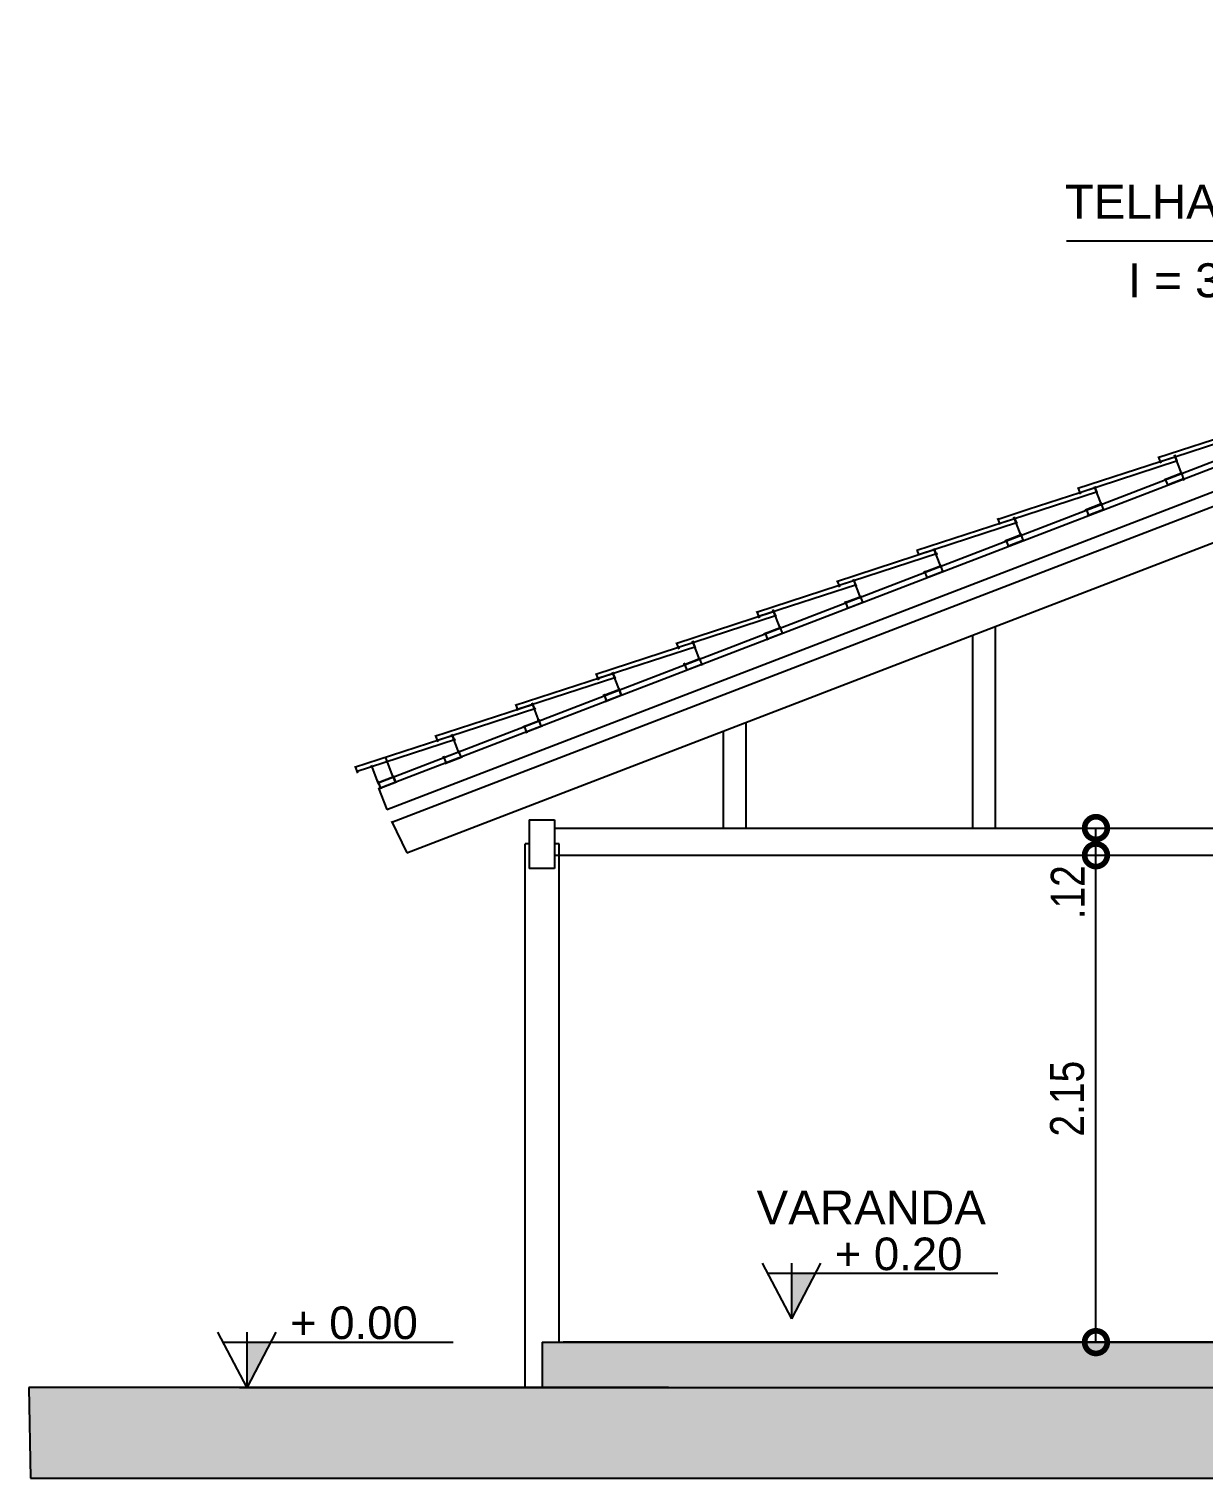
# Model space of a CAD drawing. Extents: x -109 to 1815, y -14679 to 345.
# Drawn here: x -108.61 to -103.43, y -56.16 to -49.76 of the extents above; entities that cross this region are included whole.
import ezdxf

# ---------------------------------------------------------------- set-up
doc = ezdxf.new("R2010")
doc.units = 0
doc.header["$MEASUREMENT"] = 0
doc.layers.get('0').update_dxf_attribs({"linetype": 'CONTINUOUS'})
doc.layers.get('DEFPOINTS').update_dxf_attribs({"linetype": 'CONTINUOUS'})
for name, color, linetype in [('A-Wall-G', 2, 'CONTINUOUS'), ('CAIBRO', 1, 'CONTINUOUS'), ('corte-caibro', 2, 'CONTINUOUS'), ('corte-telha', 3, 'CONTINUOUS'), ('COTA', 1, 'CONTINUOUS'), ('LINHA-TELHA-VISTA', 1, 'CONTINUOUS'), ('linha-vista-3', 1, 'CONTINUOUS'), ('muro', 4, 'CONTINUOUS'), ('PAREDE', 6, 'CONTINUOUS'), ('PILAR', 5, 'CONTINUOUS'), ('PORTA', 3, 'CONTINUOUS'), ('TEXTO', 1, 'CONTINUOUS')]:
    doc.layers.add(name, color=color, linetype=linetype)
doc.styles.add('ARIALN', font='arial.ttf')
doc.styles.add('REGUA120', font='arial.ttf')
doc.styles.add('SIMPLEX', font='techl___.ttf')
doc.dimstyles.new('50model', dxfattribs={"dimtxt": 0.15, "dimasz": 0.2, "dimexe": 0.08, "dimexo": 0.2, "dimgap": 0.05, "dimtad": 1, "dimzin": 4, "dimdsep": 46, "dimtxsty": 'SIMPLEX', "dimblk1": 'DOTSMALL', "dimblk2": 'DOTSMALL', "dimsah": 1, "dimcen": 0.2, "dimadec": 0, "dimazin": 0, "dimtfac": 1, "dimtmove": 2, "dimatfit": 3, "dimldrblk": 'DOTSMALL', "dimfxl": 1, "dimtvp": 1, "dimtolj": 1, "dimtzin": 0, "dimarcsym": 0})

# ---------------------------------------------------------------- blocks, each defined once
blk = doc.blocks.new('_DOTSMALL')
at = {"color": 0, "linetype": 'ByBlock', "ltscale": 0.05, "const_width": 0.5}
blk.add_lwpolyline([(-0.0625, 0, 1), (0.0625, 0, 1)], format="xyb", close=True, dxfattribs=at)
blk = doc.blocks.new('*D153')
at = {"layer": 'COTA', "color": 0, "lineweight": -2, "transparency": 16777216}
for p, q in [((-104.1031, -53.4097), (-103.9831, -53.4097)), ((-103.9031, -55.5597), (-103.9031, -53.4097)), ((-104.1031, -55.5597), (-103.9831, -55.5597))]:
    blk.add_line(p, q, dxfattribs=at)
at = {"layer": 'DEFPOINTS', "color": 0, "transparency": 16777216}
for p in [(-103.9031, -53.4097), (-103.9031, -53.4097), (-103.9031, -55.5597)]:
    blk.add_point(p, dxfattribs=at)
at = {"layer": 'COTA', "color": 0, "lineweight": -2, "transparency": 16777216, "xscale": 0.2, "yscale": 0.2, "zscale": 0.2}
for p, rotation in [((-103.9031, -53.4097), 90), ((-103.9031, -55.5597), 270)]:
    blk.add_blockref('_DOTSMALL', p, dxfattribs=dict(at, rotation=rotation))
at = {"layer": 'COTA', "color": 0, "transparency": 16777216, "insert": (-104.0298, -54.4847), "char_height": 0.15, "attachment_point": 5, "rotation": 90, "style": 'SIMPLEX'}
blk.add_mtext('\\A1;2.15', dxfattribs=at)
blk = doc.blocks.new('*D154')
at = {"layer": 'COTA', "color": 0, "lineweight": -2, "transparency": 16777216}
for p, q in [((-104.1031, -53.2897), (-103.9831, -53.2897)), ((-103.9031, -53.4097), (-103.9031, -53.2897)), ((-104.1031, -53.4097), (-103.9831, -53.4097))]:
    blk.add_line(p, q, dxfattribs=at)
at = {"layer": 'DEFPOINTS', "color": 0, "transparency": 16777216}
for p in [(-103.9031, -53.2897), (-103.9031, -53.2897), (-103.9031, -53.4097)]:
    blk.add_point(p, dxfattribs=at)
at = {"layer": 'COTA', "color": 0, "lineweight": -2, "transparency": 16777216, "xscale": 0.2, "yscale": 0.2, "zscale": 0.2}
for p, rotation in [((-103.9031, -53.2897), 90), ((-103.9031, -53.4097), 270)]:
    blk.add_blockref('_DOTSMALL', p, dxfattribs=dict(at, rotation=rotation))
at = {"layer": 'COTA', "color": 0, "transparency": 16777216, "insert": (-104.0274, -53.5732), "char_height": 0.15, "attachment_point": 5, "rotation": 90, "style": 'SIMPLEX'}
blk.add_mtext('\\A1;.12', dxfattribs=at)

msp = doc.modelspace()

# ---------------------------------------------------------------- hatches: boundary and pattern name
at = {"layer": 'COTA'}
for points in [[(-105.1422, -55.2566), (-105.2468, -55.2566), (-105.2468, -55.4575)], [(-107.5474, -55.5608), (-107.652, -55.5608), (-107.652, -55.7617)]]:
    msp.add_hatch(color=256, dxfattribs=at).paths.add_polyline_path(points)
h = msp.add_hatch(dxfattribs=at)
h.set_pattern_fill('AR-CONC', color=256, scale=0.03, style=0)
h.set_pattern_definition([(50, (0, 0), (0.21517805, -0.01882564), [0.0225, -0.2475]), (355, (0, 0), (-0.0416254, 0.22565764), [0.018, -0.198]), (100.4514, (0.01793, -0.00157), (0.1735528, 0.20683186), [0.01912206, -0.21034263]), (46.1842, (0, 0.06), (0.3201723, -0.0496557), [0.03375, -0.37125]), (96.6356, (0.02668, 0.05586), (0.2803988, 0.2922354), [0.0286831, -0.3155139]), (351.1842, (0, 0.06), (0.2803986, 0.2922356), [0.027, -0.297]), (21, (0.03, 0.045), (0.17907212, -0.12078567), [0.0225, -0.2475]), (326, (0.03, 0.045), (0.0729946, 0.217545), [0.018, -0.198]), (71.4514, (0.04492, 0.03493), (0.2520668, 0.09675915), [0.01912206, -0.21034263]), (37.5, (0, 0), (0.003647957, 0.099868156), [0, -0.1956, 0, -0.201, 0, -0.19875]), (7.5, (0, 0), (0.07892086, 0.11832351), [0, -0.1146, 0, -0.1911, 0, -0.07575]), (327.5, (-0.0669, 0), (0.16014673, -0.00676646), [0, -0.075, 0, -0.234, 0, -0.3105]), (317.5, (-0.0969, 0), (0.17495585, 0.0300315), [0, -0.0975, 0, -0.1554, 0, -0.2205])])
h.paths.add_polyline_path([(-98.5354, -55.7597), (-98.5372, -55.5597), (-106.3489, -55.5597), (-106.3489, -55.7597), (-105.7907, -55.7597)])
at = {"layer": 'LINHA-TELHA-VISTA', "linetype": 'Continuous'}
h = msp.add_hatch(dxfattribs=at)
h.set_pattern_fill('AR-PARQ1', color=256, scale=0.03, angle=45, style=0)
h.set_pattern_definition([(135, (-74.65825, -18.01144), (-0.509117, 0), [0.36, -0.36]), (135, (-74.61583, -17.969), (-0.509117, 0), [0.36, -0.36]), (135, (-74.5734, -17.9266), (-0.509117, 0), [0.36, -0.36]), (135, (-74.53098, -17.88416), (-0.509117, 0), [0.36, -0.36]), (135, (-74.48855, -17.84173), (-0.509117, 0), [0.36, -0.36]), (135, (-74.44612, -17.7993), (-0.509117, 0), [0.36, -0.36]), (135, (-74.4037, -17.75688), (-0.509117, 0), [0.36, -0.36]), (45, (-74.9128, -17.75688), (0.509117, 0), [0.36, -0.36]), (45, (-74.95524, -17.71445), (0.509117, 0), [0.36, -0.36]), (45, (-74.99767, -17.67202), (0.509117, 0), [0.36, -0.36]), (45, (-75.0401, -17.6296), (0.509117, 0), [0.36, -0.36]), (45, (-75.08252, -17.58717), (0.509117, 0), [0.36, -0.36]), (45, (-75.12495, -17.54475), (0.509117, 0), [0.36, -0.36]), (45, (-75.16737, -17.50232), (0.509117, 0), [0.36, -0.36])])
h.paths.add_polyline_path([(-81.7809, -56.1597), (-81.7809, -55.7597), (-84.4736, -55.7597), (-107.6852, -55.7597), (-108.6149, -55.7597), (-108.6083, -56.1597)])

# ---------------------------------------------------------------- linework, layer by layer
at = {"layer": 'A-Wall-G'}
for p, q in [((-105.2468, -55.4575), (-105.3751, -55.2112)), ((-105.2468, -55.4575), (-105.1186, -55.2112)), ((-105.2468, -55.4575), (-105.2468, -55.2112)), ((-104.3371, -55.2566), (-105.3515, -55.2566)), ((-105.2468, -55.4575), (-105.2468, -55.2608)), ((-107.652, -55.7617), (-107.7803, -55.5154)), ((-107.652, -55.7617), (-107.5237, -55.5154)), ((-107.652, -55.7617), (-107.652, -55.5154)), ((-106.7423, -55.5608), (-107.7566, -55.5608)), ((-107.652, -55.7617), (-107.652, -55.565))]:
    msp.add_line(p, q, dxfattribs=at)
at = {"layer": 'CAIBRO'}
msp.add_line((-107.0142, -53.2596), (-106.946, -53.3988), dxfattribs=at)
at = {"layer": 'corte-caibro'}
for p, q in [((-103.264, -51.5355), (-103.6305, -51.6549)), ((-103.185, -51.5308), (-103.6229, -51.6734)), ((-103.6196, -51.6723), (-103.9838, -51.7909)), ((-103.5424, -51.6682), (-103.979, -51.8104)), ((-103.6284, -51.6495), (-103.6196, -51.6723)), ((-103.5458, -51.6483), (-103.6196, -51.6723)), ((-103.5567, -51.6416), (-103.5456, -51.6695)), ((-103.5235, -51.7271), (-103.5565, -51.6415)), ((-103.5983, -51.7458), (-103.5863, -51.777)), ((-103.5207, -51.7206), (-103.5967, -51.7499)), ((-103.5849, -51.7721), (-103.5117, -51.7439)), ((-103.5253, -51.7224), (-103.5151, -51.7543)), ((-103.8956, -51.8043), (-104.335, -51.9474)), ((-103.9742, -51.8088), (-104.2027, -51.8832)), ((-104.2027, -51.8832), (-104.3398, -51.9279)), ((-103.8753, -51.8571), (-103.9513, -51.8864)), ((-103.9465, -51.8808), (-103.9345, -51.912)), ((-103.9424, -51.9097), (-103.8677, -51.881)), ((-103.8823, -51.8528), (-103.8697, -51.8855)), ((-104.2591, -51.9226), (-104.6945, -52.0644)), ((-104.2489, -51.9403), (-104.6869, -52.083)), ((-104.2333, -51.9987), (-104.2652, -51.9159)), ((-104.2649, -51.9174), (-104.2544, -51.9439)), ((-104.2299, -51.9936), (-104.306, -52.0229)), ((-104.3017, -52.0159), (-104.2886, -52.05)), ((-104.2976, -52.0266), (-104.3012, -52.0173)), ((-104.2942, -52.0452), (-104.2209, -52.0169)), ((-104.2369, -51.9893), (-104.2244, -52.022)), ((-104.6134, -52.06), (-105.0488, -52.2018)), ((-104.6032, -52.0777), (-105.0412, -52.2203)), ((-104.5857, -52.1315), (-104.6589, -52.1597)), ((-104.5913, -52.1267), (-104.5787, -52.1594)), ((-104.9652, -52.1955), (-105.402, -52.3378)), ((-104.6613, -52.1536), (-104.6487, -52.1862)), ((-104.6499, -52.1831), (-104.5739, -52.1538)), ((-104.9606, -52.2151), (-105.3972, -52.3573)), ((-104.9375, -52.267), (-105.0122, -52.2957)), ((-104.9448, -52.266), (-104.9328, -52.2973)), ((-105.3223, -52.3335), (-105.7588, -52.4757)), ((-105.0112, -52.2884), (-104.9986, -52.321)), ((-105.0076, -52.2977), (-105.0107, -52.2898)), ((-105.0046, -52.3196), (-104.9285, -52.2903)), ((-105.3132, -52.3516), (-105.7512, -52.4943)), ((-105.2935, -52.404), (-105.3696, -52.4333)), ((-105.2935, -52.404), (-105.3696, -52.4333)), ((-105.3005, -52.3997), (-105.288, -52.4324)), ((-105.3005, -52.3997), (-105.288, -52.4324)), ((-105.3653, -52.4263), (-105.3522, -52.4604)), ((-105.3653, -52.4263), (-105.3522, -52.4604)), ((-105.3612, -52.437), (-105.3648, -52.4277)), ((-105.3612, -52.437), (-105.3648, -52.4277)), ((-105.3578, -52.4555), (-105.2845, -52.4273)), ((-105.3578, -52.4555), (-105.2845, -52.4273)), ((-105.6741, -52.4691), (-106.112, -52.6118)), ((-105.6707, -52.489), (-106.1073, -52.6312)), ((-105.6489, -52.5414), (-105.725, -52.5707)), ((-105.723, -52.5601), (-105.7103, -52.5927)), ((-105.7213, -52.5623), (-105.7087, -52.595)), ((-105.7132, -52.593), (-105.64, -52.5648)), ((-105.6549, -52.54), (-105.6428, -52.5712)), ((-106.0315, -52.6065), (-106.4681, -52.7487)), ((-106.0239, -52.6251), (-106.4633, -52.7682)), ((-106.0036, -52.6779), (-106.0796, -52.7072)), ((-106.0062, -52.6776), (-106.0793, -52.7062)), ((-106.077, -52.6983), (-106.0643, -52.7309)), ((-106.0728, -52.709), (-106.077, -52.6983)), ((-106.0748, -52.7016), (-106.0628, -52.7329)), ((-106.0706, -52.7306), (-105.996, -52.7018)), ((-106.0702, -52.7295), (-105.9943, -52.6998)), ((-106.0118, -52.6728), (-105.9991, -52.7054)), ((-106.0106, -52.6737), (-105.998, -52.7063)), ((-106.3874, -52.7434), (-106.8228, -52.8853)), ((-106.3771, -52.7611), (-106.8151, -52.9038)), ((-106.3582, -52.8145), (-106.4343, -52.8437)), ((-106.43, -52.8367), (-106.4169, -52.8708)), ((-106.4259, -52.8475), (-106.4295, -52.8381)), ((-106.4225, -52.866), (-106.3492, -52.8378)), ((-106.3619, -52.8209), (-106.3661, -52.8102)), ((-106.3661, -52.8102), (-106.3534, -52.8428)), ((-106.3661, -52.8102), (-106.3534, -52.8428)), ((-106.3652, -52.8102), (-106.3526, -52.8428)), ((-106.7417, -52.8808), (-107.1771, -53.0226)), ((-106.7314, -52.8985), (-107.1694, -53.0412)), ((-106.7139, -52.9524), (-106.7872, -52.9806)), ((-106.7849, -52.9727), (-106.7723, -53.0054)), ((-106.7807, -52.9834), (-106.7849, -52.9727)), ((-106.7782, -53.0039), (-106.7022, -52.9746)), ((-106.7195, -52.9476), (-106.707, -52.9802)), ((-107.1749, -53.0173), (-107.1636, -53.0467)), ((-107.0035, -53.0629), (-107.0768, -53.091)), ((-107.0036, -53.0629), (-107.0768, -53.0911)), ((-107.0704, -53.094), (-107.0745, -53.0833)), ((-107.0745, -53.0833), (-107.0619, -53.1159)), ((-107.0734, -53.086), (-107.0614, -53.1173)), ((-107.0698, -53.0953), (-107.0734, -53.086)), ((-107.0679, -53.1144), (-106.9918, -53.0852)), ((-107.0678, -53.1145), (-106.9918, -53.0852)), ((-107.0092, -53.0581), (-106.9966, -53.0908)), ((-107.0067, -53.0583), (-106.9947, -53.0895))]:
    msp.add_line(p, q, dxfattribs=at)
at = {"layer": 'corte-telha'}
for p, q in [((-103.6196, -51.6723), (-103.6171, -51.679)), ((-103.983, -51.7861), (-103.9742, -51.8088)), ((-103.9033, -51.7857), (-103.9742, -51.8088)), ((-103.9742, -51.8089), (-103.9717, -51.8155)), ((-103.9102, -51.7809), (-103.8997, -51.8074)), ((-104.3382, -51.9212), (-104.3274, -51.9492)), ((-104.6941, -52.0625), (-104.6853, -52.0853)), ((-104.618, -52.0578), (-104.6075, -52.0843)), ((-105.0466, -52.1965), (-105.0353, -52.2259)), ((-104.9732, -52.1929), (-104.9616, -52.2222)), ((-105.4018, -52.3316), (-105.391, -52.3596)), ((-105.4012, -52.333), (-105.3899, -52.3624)), ((-105.3285, -52.3278), (-105.318, -52.3543)), ((-105.685, -52.4624), (-105.6739, -52.4903)), ((-105.7567, -52.4704), (-105.7453, -52.4998)), ((-106.1113, -52.6069), (-106.1, -52.6363)), ((-106.0385, -52.6017), (-106.028, -52.6282)), ((-106.4665, -52.742), (-106.4557, -52.77)), ((-106.3932, -52.7382), (-106.3826, -52.7648)), ((-106.8206, -52.8799), (-106.8093, -52.9093)), ((-106.7463, -52.8786), (-106.7358, -52.9052))]:
    msp.add_line(p, q, dxfattribs=at)
at = {"layer": 'COTA'}
for p, q in [((-105.2964, -52.4105), (-105.3293, -52.3249)), ((-104.3489, -52.4001), (-104.3489, -53.2897)), ((-104.4489, -52.4386), (-104.4489, -53.2897)), ((-105.4489, -52.8231), (-105.4489, -53.2897)), ((-105.5489, -52.8616), (-105.5489, -53.2897)), ((-106.2947, -53.2897), (-103.3489, -53.2897)), ((-106.2947, -53.4097), (-103.3489, -53.4097)), ((-105.7907, -55.7597), (-108.6149, -55.7597)), ((-107.6852, -55.7597), (-84.4736, -55.7597)), ((-108.6083, -56.1597), (-81.7809, -56.1597))]:
    msp.add_line(p, q, dxfattribs=at)
at = {"layer": 'LINHA-TELHA-VISTA'}
for p, q in [((-107.0721, -53.1139), (-107.034, -53.2076)), ((-108.6149, -55.7597), (-108.6083, -56.1597))]:
    msp.add_line(p, q, dxfattribs=at)
at = {"layer": 'linha-vista-3'}
for p, q in [((-107.0722, -53.0893), (-102.8236, -51.453)), ((-103.8776, -51.865), (-103.91, -51.7808)), ((-104.5866, -52.1389), (-104.619, -52.0547)), ((-104.9412, -52.2754), (-104.9736, -52.1912)), ((-105.2964, -52.4105), (-105.3293, -52.3249)), ((-105.6518, -52.5479), (-105.6847, -52.4623)), ((-106.0059, -52.6858), (-106.0383, -52.6016)), ((-106.3616, -52.8195), (-106.3935, -52.7368)), ((-106.7149, -52.9597), (-106.7473, -52.8755)), ((-107.0351, -52.9906), (-107.0392, -52.9798)), ((-107.0722, -53.0893), (-107.1019, -53.012)), ((-107.005, -53.0688), (-107.0379, -52.9832))]:
    msp.add_line(p, q, dxfattribs=at)
at = {"layer": 'muro'}
for p, q in [((-106.4056, -53.253), (-106.2947, -53.253)), ((-106.4056, -53.253), (-106.4056, -53.468)), ((-106.2947, -53.253), (-106.2947, -53.468)), ((-106.2947, -53.468), (-106.4056, -53.468))]:
    msp.add_line(p, q, dxfattribs=at)
at = {"layer": 'PAREDE'}
for p, q in [((-106.3489, -55.5597), (-96.8489, -55.5597)), ((-106.3489, -55.5597), (-106.3489, -55.7597)), ((-103.3489, -55.5597), (-106.2552, -55.5597))]:
    msp.add_line(p, q, dxfattribs=at)
at = {"layer": 'PILAR'}
for p, q in [((-106.424, -55.7597), (-106.424, -53.3597)), ((-106.4056, -53.3597), (-106.424, -53.3597)), ((-106.274, -53.3597), (-106.2947, -53.3597)), ((-106.274, -55.5597), (-106.274, -53.3597))]:
    msp.add_line(p, q, dxfattribs=at)
at = {"layer": 'PORTA', "color": 3}
for p, q in [((-107.0717, -53.115), (-98.3501, -49.7611)), ((-107.034, -53.2076), (-98.3315, -49.8611)), ((-107.0123, -53.2636), (-98.333, -49.926)), ((-106.946, -53.3988), (-98.3051, -50.076))]:
    msp.add_line(p, q, dxfattribs=at)

# ---------------------------------------------------------------- texts
at = {"layer": 'PORTA', "color": 3, "style": 'REGUA120'}
for s, p in [('TELHA DE BARRO', (-104.0404, -50.5991)), ('I = 35 %', (-103.7625, -50.9458)), ('VARANDA', (-105.4019, -55.0402))]:
    msp.add_text(s, height=0.15, dxfattribs=at).set_placement(p)
at = {"layer": 'TEXTO', "style": 'ARIALN'}
for s, p in [('+ 0.20', (-105.0571, -55.2419)), ('+ 0.00', (-107.4623, -55.5461))]:
    msp.add_text(s, height=0.144, dxfattribs=at).set_placement(p)

# ---------------------------------------------------------------- dimensions: what is measured, and where the dimension line sits
at = {"layer": 'COTA'}
dim = msp.add_linear_dim(base=(-103.9031, -53.2897), p1=(-103.9031, -53.4097), p2=(-103.9031, -53.2897), angle=90, dimstyle='50model', dxfattribs=at)
dim.commit()
dim.dimension.update_dxf_attribs({"geometry": '*D154', "text_midpoint": (-104.0274, -53.5732), "dimtype": 160})
dim = msp.add_linear_dim(base=(-103.9031, -53.4097), p1=(-103.9031, -55.5597), p2=(-103.9031, -53.4097), angle=90, dimstyle='50model', dxfattribs=at)
dim.commit()
dim.dimension.update_dxf_attribs({"geometry": '*D153', "text_midpoint": (-104.0298, -54.4847)})

# ---------------------------------------------------------------- leaders
msp.add_leader([(-101.9197, -50.9912), (-102.2406, -50.6986), (-104.0339, -50.6986)], dimstyle='50model', override={"dimgap": 0.05, "dimtad": 0}, dxfattribs=at)

doc.saveas('drawing.dxf')
